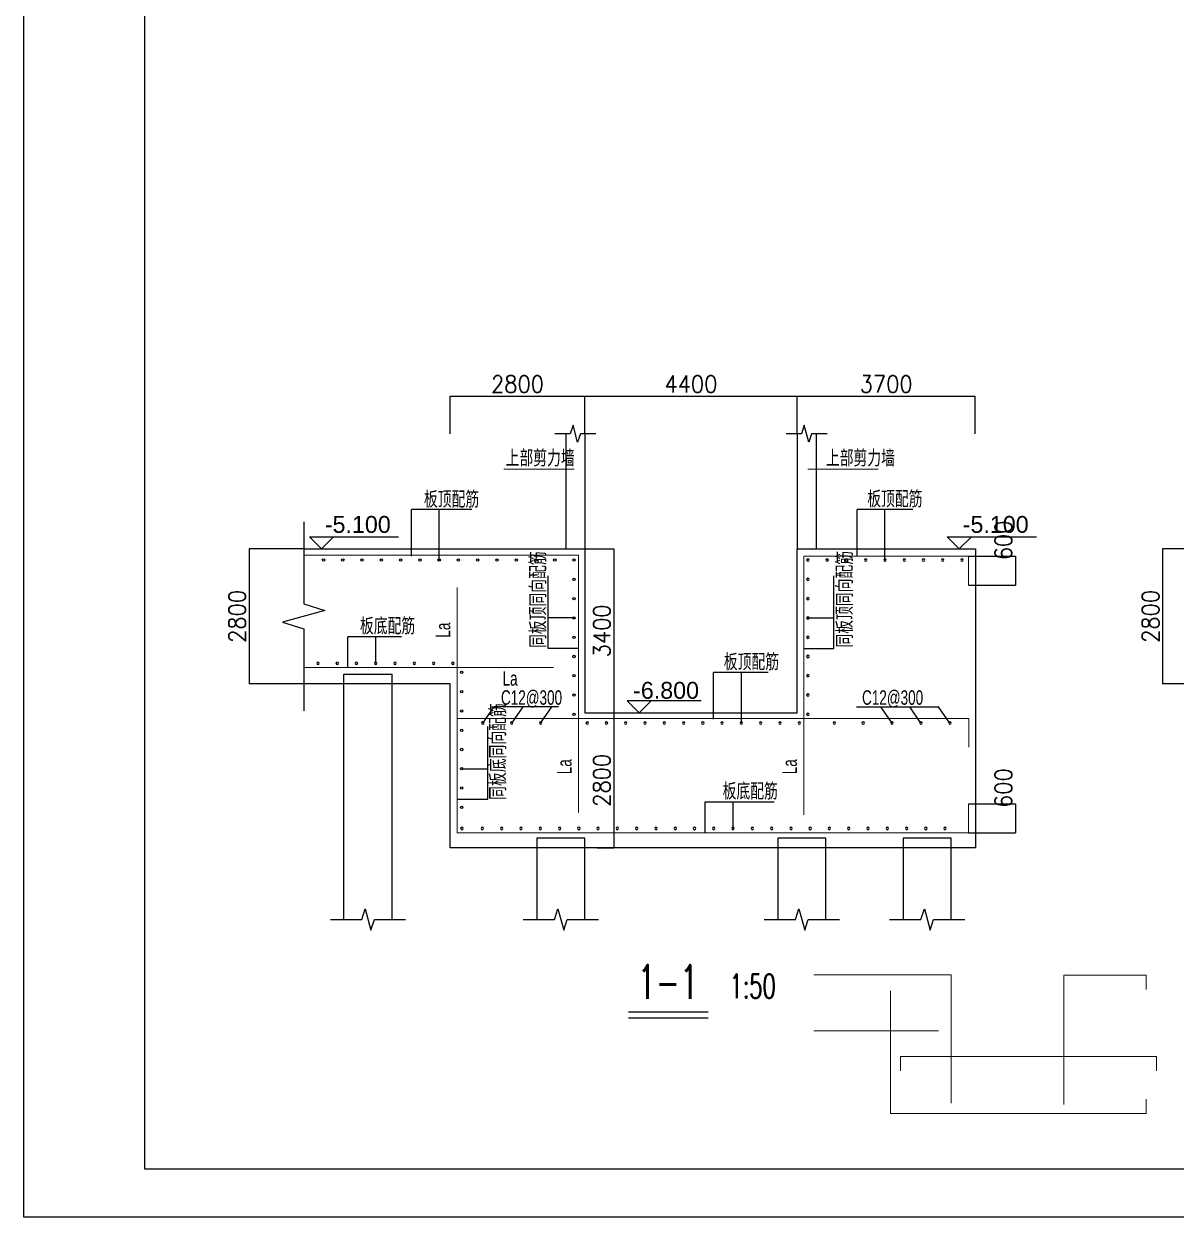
# Model space of a CAD drawing. Extents: x 628064 to 789462, y -248497 to 145317.
# Drawn here: x 657906 to 681817, y -248497 to -223741 of the extents above; entities that cross this region are included whole.
import ezdxf
from ezdxf.enums import TextEntityAlignment as Align

# ---------------------------------------------------------------- set-up
doc = ezdxf.new("R2010")
doc.units = 0
doc.header["$LTSCALE"] = 100
for name, color, linetype in [('1', 3, 'Continuous'), ('1508', 2, 'Continuous'), ('DIM', 3, 'Continuous'), ('HATCH', 254, 'Continuous'), ('THIN', 7, 'Continuous'), ('tk', 7, 'Continuous'), ('基础梁', 7, 'Continuous')]:
    doc.layers.add(name, color=color, linetype=linetype)
doc.layers.add('REIN', color=6, linetype='Continuous', lineweight=18)
doc.styles.get("Standard").update_dxf_attribs({"font": 'standard'})
doc.styles.add('tssd_label', font='tssd_label')
doc.styles.add('tssd_rein', font='tssd_rein')
doc.dimstyles.get("Standard").update_dxf_attribs({"dimtxt": 351, "dimasz": 0.18, "dimexe": 0.18, "dimexo": 0.0625, "dimgap": 0.09, "dimtad": 0, "dimtoh": 1, "dimdec": 0, "dimzin": 0, "dimdsep": 46, "dimcen": 0.09, "dimadec": 0, "dimazin": 0, "dimtfac": 1, "dimtdec": 4, "dimtofl": 0, "dimtmove": 0, "dimatfit": 3, "dimfxl": 250, "dimtolj": 1, "dimtzin": 0, "dimarcsym": 0})

# ---------------------------------------------------------------- blocks, each defined once
blk = doc.blocks.new('*D687')
at = {"layer": 'DIM', "color": 0, "linetype": 'ByBlock', "lineweight": -2}
for p, q in [((677510.0731379958, -234783.1211712078), (678481.6964118787, -234783.1211712078)), ((678481.5164118786, -234783.1211712078), (678481.5164118786, -235383.1211712078)), ((677510.0731379958, -235383.1211712078), (678481.6964118787, -235383.1211712078))]:
    blk.add_line(p, q, dxfattribs=at)
for points in [[(678481.5164118786, -234783.1211712078), (678481.546384374, -234783.3011712078), (678481.4864393832, -234783.3011712078)], [(678481.5164118786, -235383.1211712078), (678481.4864393832, -235382.9411712078), (678481.546384374, -235382.9411712078)]]:
    blk.add_solid(points, dxfattribs=at)
at = {"layer": 'DIM', "color": 0, "linetype": 'Continuous', "lineweight": -2, "insert": (678231.5164118784, -234457.3811712077), "char_height": 351, "width": 651.2999999999993, "attachment_point": 5, "rotation": 90}
blk.add_mtext('600', dxfattribs=at)
blk = doc.blocks.new('*D364')
at = {"layer": 'DIM', "color": 0, "linetype": 'ByBlock', "lineweight": -2}
for p, q in [((677510.0731379958, -239923.2470372743), (678481.6964118787, -239923.2470372743)), ((678481.5164118786, -239923.2470372743), (678481.5164118786, -240523.2470372742)), ((677510.0731379958, -240523.2470372742), (678481.6964118787, -240523.2470372742))]:
    blk.add_line(p, q, dxfattribs=at)
for points in [[(678481.5164118786, -239923.2470372743), (678481.546384374, -239923.4270372743), (678481.4864393832, -239923.4270372743)], [(678481.5164118786, -240523.2470372742), (678481.4864393832, -240523.0670372742), (678481.546384374, -240523.0670372742)]]:
    blk.add_solid(points, dxfattribs=at)
at = {"layer": 'DIM', "color": 0, "linetype": 'Continuous', "lineweight": -2, "insert": (678231.5164118784, -239597.5070372741), "char_height": 351, "width": 651.2999999999993, "attachment_point": 5, "rotation": 90}
blk.add_mtext('600', dxfattribs=at)
blk = doc.blocks.new('*D32')
at = {"layer": 'DIM', "color": 0, "linetype": 'ByBlock', "lineweight": -2}
for p, q in [((663712.4738096003, -234634.9016865774), (662581.3852628729, -234634.9016865774)), ((662581.565262873, -234634.9016865774), (662581.565262873, -237434.9016865774)), ((663712.4738096003, -237434.9016865774), (662581.3852628729, -237434.9016865774))]:
    blk.add_line(p, q, dxfattribs=at)
for points in [[(662581.565262873, -234634.9016865774), (662581.5952353684, -234635.0816865774), (662581.5352903776, -234635.0816865774)], [(662581.565262873, -237434.9016865774), (662581.5352903776, -237434.7216865774), (662581.5952353684, -237434.7216865774)]]:
    blk.add_solid(points, dxfattribs=at)
at = {"layer": 'DIM', "color": 0, "linetype": 'Continuous', "lineweight": -2, "insert": (662331.5652628732, -236034.9016865773), "char_height": 351, "width": 912.5999999999997, "attachment_point": 5, "rotation": 90}
blk.add_mtext('2800', dxfattribs=at)
blk = doc.blocks.new('*D466')
at = {"layer": 'DIM', "color": 0, "linetype": 'ByBlock', "lineweight": -2}
for p, q in [((669549.2841527327, -234634.9016865774), (670148.6742590397, -234634.9016865774)), ((670148.4942590396, -234634.9016865774), (670148.4942590396, -238034.9016865774)), ((669549.2841527327, -238034.9016865774), (670148.6742590397, -238034.9016865774))]:
    blk.add_line(p, q, dxfattribs=at)
for points in [[(670148.4942590396, -234634.9016865774), (670148.524231535, -234635.0816865774), (670148.4642865442, -234635.0816865774)], [(670148.4942590396, -238034.9016865774), (670148.4642865442, -238034.7216865774), (670148.524231535, -238034.7216865774)]]:
    blk.add_solid(points, dxfattribs=at)
at = {"layer": 'DIM', "color": 0, "linetype": 'Continuous', "lineweight": -2, "insert": (669898.4942590396, -236334.9016865773), "char_height": 351, "width": 918.4499999999996, "attachment_point": 5, "rotation": 90}
blk.add_mtext('3400', dxfattribs=at)
blk = doc.blocks.new('*D113')
at = {"layer": 'DIM', "color": 0, "linetype": 'ByBlock', "lineweight": -2}
for p, q in [((669799.2841527328, -238034.9016865774), (670148.6742590397, -238034.9016865774)), ((670148.4942590396, -238034.9016865774), (670148.4942590396, -240834.9016865774)), ((669799.2841527328, -240834.9016865774), (670148.6742590397, -240834.9016865774))]:
    blk.add_line(p, q, dxfattribs=at)
for points in [[(670148.4942590396, -238034.9016865774), (670148.524231535, -238035.0816865774), (670148.4642865442, -238035.0816865774)], [(670148.4942590396, -240834.9016865774), (670148.4642865442, -240834.7216865774), (670148.524231535, -240834.7216865774)]]:
    blk.add_solid(points, dxfattribs=at)
at = {"layer": 'DIM', "color": 0, "linetype": 'Continuous', "lineweight": -2, "insert": (669898.4942590396, -239434.9016865773), "char_height": 351, "width": 912.5999999999997, "attachment_point": 5, "rotation": 90}
blk.add_mtext('2800', dxfattribs=at)
blk = doc.blocks.new('*D536')
at = {"layer": 'DIM', "color": 0, "linetype": 'ByBlock', "lineweight": -2}
for p, q in [((666749.2342524233, -232244.8982679948), (666749.2342524233, -231463.6263928557)), ((666749.2342524233, -231463.8063928557), (669549.2216527327, -231463.8063928557)), ((669549.2216527327, -232244.8982679948), (669549.2216527327, -231463.6263928557))]:
    blk.add_line(p, q, dxfattribs=at)
for points in [[(666749.2342524233, -231463.8063928557), (666749.4142524233, -231463.7764203603), (666749.4142524233, -231463.8363653511)], [(669549.2216527327, -231463.8063928557), (669549.0416527326, -231463.8363653511), (669549.0416527326, -231463.7764203603)]]:
    blk.add_solid(points, dxfattribs=at)
at = {"layer": 'DIM', "color": 0, "linetype": 'Continuous', "lineweight": -2, "insert": (668149.2279525778, -231213.8063928556), "char_height": 351, "width": 912.5999999999997, "attachment_point": 5}
blk.add_mtext('2800', dxfattribs=at)
blk = doc.blocks.new('*D202')
at = {"layer": 'DIM', "color": 0, "linetype": 'ByBlock', "lineweight": -2}
for p, q in [((669549.2216527327, -232244.8982679948), (669549.2216527327, -231463.6263928557)), ((669549.2216527327, -231463.8063928557), (673949.2216527327, -231463.8063928557)), ((673949.2216527327, -232244.8982679948), (673949.2216527327, -231463.6263928557))]:
    blk.add_line(p, q, dxfattribs=at)
for points in [[(669549.2216527327, -231463.8063928557), (669549.4016527327, -231463.7764203603), (669549.4016527327, -231463.8363653511)], [(673949.2216527327, -231463.8063928557), (673949.0416527326, -231463.8363653511), (673949.0416527326, -231463.7764203603)]]:
    blk.add_solid(points, dxfattribs=at)
at = {"layer": 'DIM', "color": 0, "linetype": 'Continuous', "lineweight": -2, "insert": (671749.2216527327, -231213.8063928556), "char_height": 351, "width": 930.1499999999987, "attachment_point": 5}
blk.add_mtext('4400', dxfattribs=at)
blk = doc.blocks.new('*D639')
at = {"layer": 'DIM', "color": 0, "linetype": 'ByBlock', "lineweight": -2}
for p, q in [((673949.2216527327, -232244.8982679948), (673949.2216527327, -231463.6263928557)), ((673949.2216527327, -231463.8063928557), (677649.7039566837, -231463.8063928557)), ((677649.7039566837, -232244.8982679948), (677649.7039566837, -231463.6263928557))]:
    blk.add_line(p, q, dxfattribs=at)
for points in [[(673949.2216527327, -231463.8063928557), (673949.4016527327, -231463.7764203603), (673949.4016527327, -231463.8363653511)], [(677649.7039566837, -231463.8063928557), (677649.5239566837, -231463.8363653511), (677649.5239566837, -231463.7764203603)]]:
    blk.add_solid(points, dxfattribs=at)
at = {"layer": 'DIM', "color": 0, "linetype": 'Continuous', "lineweight": -2, "insert": (675799.4628047082, -231213.8063928556), "char_height": 351, "width": 912.5999999999997, "attachment_point": 5}
blk.add_mtext('3700', dxfattribs=at)
blk = doc.blocks.new('*D719')
at = {"layer": 'DIM', "color": 0, "linetype": 'ByBlock', "lineweight": -2}
for p, q in [((682666.6500401748, -234634.9016865774), (681535.5614934474, -234634.9016865774)), ((681535.7414934475, -234634.9016865774), (681535.7414934475, -237434.9016865774)), ((682666.6500401748, -237434.9016865774), (681535.5614934474, -237434.9016865774))]:
    blk.add_line(p, q, dxfattribs=at)
for points in [[(681535.7414934475, -234634.9016865774), (681535.7714659428, -234635.0816865774), (681535.711520952, -234635.0816865774)], [(681535.7414934475, -237434.9016865774), (681535.711520952, -237434.7216865774), (681535.7714659428, -237434.7216865774)]]:
    blk.add_solid(points, dxfattribs=at)
at = {"layer": 'DIM', "color": 0, "linetype": 'Continuous', "lineweight": -2, "insert": (681285.7414934475, -236034.9016865773), "char_height": 351, "width": 912.5999999999997, "attachment_point": 5, "rotation": 90}
blk.add_mtext('2800', dxfattribs=at)

msp = doc.modelspace()

# ---------------------------------------------------------------- hatches: boundary and pattern name
at = {"layer": 'HATCH'}
h = msp.add_hatch(dxfattribs=at)
h.set_pattern_fill('ANSI31', color=256, scale=100, style=0)
h.set_pattern_definition([])
h.paths.add_polyline_path([(665548.5564546002, -237434.9016865774), (665548.5564546002, -237234.9016865774), (664548.5564728121, -237234.9016865774), (664548.5564728121, -237434.9016865774)], flags=0)
h = msp.add_hatch(dxfattribs=at)
h.set_pattern_fill('ANSI31', color=256, scale=100, style=0)
h.set_pattern_definition([])
h.paths.add_polyline_path([(665548.5564546002, -237434.9016865774), (664548.5564728121, -237434.9016865774), (664548.5564728125, -242323.2640351853), (664918.5564637065, -242323.2640351853), (664988.5564637067, -242103.2640351854), (665108.5564637064, -242543.2640351853), (665178.5564637065, -242323.2640351853), (665548.5564546002, -242323.2640351853)], flags=0)
h = msp.add_hatch(dxfattribs=at)
h.set_pattern_fill('ANSI31', color=256, scale=100, style=0)
h.set_pattern_definition([])
h.paths.add_polyline_path([(668549.2217120898, -240834.9016865774), (669549.2216527327, -240834.9016865774), (669549.2216527327, -240634.9016865775), (668549.2217120901, -240634.9016865773)], flags=0)
h = msp.add_hatch(dxfattribs=at)
h.set_pattern_fill('ANSI31', color=256, scale=100, style=0)
h.set_pattern_definition([])
h.paths.add_polyline_path([(669549.2216527327, -240834.9016865774), (668549.2217120898, -240834.9016865773), (668549.2217120898, -242323.2640351853), (668919.2216824112, -242323.2640351853), (668989.2216824114, -242103.2640351854), (669109.2216824113, -242543.2640351854), (669179.2216824113, -242323.2640351854), (669549.2216527327, -242323.2640351854)], flags=0)
h = msp.add_hatch(dxfattribs=at)
h.set_pattern_fill('ANSI31', color=256, scale=100, style=0)
h.set_pattern_definition([])
h.paths.add_polyline_path([(673549.6835439967, -240834.9016865774), (674549.6834846392, -240834.9016865774), (674549.6834846392, -240634.9016865775), (673549.6835439967, -240634.9016865773)], flags=0)
h = msp.add_hatch(dxfattribs=at)
h.set_pattern_fill('ANSI31', color=256, scale=100, style=0)
h.set_pattern_definition([])
h.paths.add_polyline_path([(674549.6834846393, -240834.9016865774), (673549.6835439964, -240834.9016865774), (673549.6835439964, -242323.2640351854), (673919.683514318, -242323.2640351854), (673989.6835143181, -242103.2640351857), (674109.6835143178, -242543.2640351855), (674179.683514318, -242323.2640351854), (674549.6834846392, -242323.2640351854)], flags=0)
h = msp.add_hatch(dxfattribs=at)
h.set_pattern_fill('ANSI31', color=256, scale=100, style=0)
h.set_pattern_definition([])
h.paths.add_polyline_path([(676151.7039863623, -240834.9016865774), (677151.703927005, -240834.9016865774), (677151.703927005, -240634.9016865775), (676151.7039863623, -240634.9016865773)], flags=0)
h = msp.add_hatch(dxfattribs=at)
h.set_pattern_fill('ANSI31', color=256, scale=100, style=0)
h.set_pattern_definition([])
h.paths.add_polyline_path([(677151.703927005, -240834.9016865774), (676151.7039863623, -240834.9016865774), (676151.7039863623, -242323.2640351856), (676521.7039566834, -242323.2640351856), (676591.7039566835, -242103.2640351856), (676711.7039566834, -242543.2640351859), (676781.7039566836, -242323.2640351856), (677151.7039270048, -242323.2640351856)], flags=0)

# ---------------------------------------------------------------- linework, layer by layer
msp.add_line((670455.1843311889, -244361.3891392427), (672105.0607814454, -244361.3891392431))
msp.add_lwpolyline([(670455.1843311889, -244241.3891392427), (672105.0607814454, -244241.3891392427)])
at = {"layer": '1'}
for points in [[(664149.0367812257, -234866.4508613648, -0.9999999999999999), (664099.0367812257, -234866.4508613648, -0.9999999999999999)], [(664549.0367812257, -234866.4508613648, -0.9999999999999999), (664499.0367812257, -234866.4508613648, -0.9999999999999999)], [(664949.0367812257, -234866.4508613648, -0.9999999999999999), (664899.0367812257, -234866.4508613648, -0.9999999999999999)], [(665349.0367812257, -234866.4508613648, -0.9999999999999999), (665299.0367812257, -234866.4508613648, -0.9999999999999999)], [(665749.0367812257, -234866.4508613648, -0.9999999999999999), (665699.0367812257, -234866.4508613648, -0.9999999999999999)], [(666149.0367812257, -234866.4508613648, -0.9999999999999999), (666099.0367812257, -234866.4508613648, -0.9999999999999999)], [(666549.0367812258, -234866.4508613648, -0.9999999999999999), (666499.0367812258, -234866.4508613648, -0.9999999999999999)], [(666949.0367812257, -234866.4508613648, -0.9999999999999999), (666899.0367812257, -234866.4508613648, -0.9999999999999999)], [(667349.0367812258, -234866.4508613648, -0.9999999999999999), (667299.0367812258, -234866.4508613648, -0.9999999999999999)], [(667749.0367812257, -234866.4508613648, -0.9999999999999999), (667699.0367812257, -234866.4508613648, -0.9999999999999999)], [(668149.0367812258, -234866.4508613648, -0.9999999999999999), (668099.0367812258, -234866.4508613648, -0.9999999999999999)], [(668549.0367812256, -234866.4508613648, -0.9999999999999999), (668499.0367812256, -234866.4508613648, -0.9999999999999999)], [(668949.0367812258, -234866.4508613648, -0.9999999999999999), (668899.0367812258, -234866.4508613648, -0.9999999999999999)], [(669349.0367812258, -234866.4508613648, -0.9999999999999999), (669299.0367812258, -234866.4508613648, -0.9999999999999999)], [(674149.4065242396, -234866.4508613648, 0.9999999999999999), (674199.4065242398, -234866.4508613648, 0.9999999999999999)], [(674549.4065242396, -234866.4508613648, 0.9999999999999999), (674599.4065242396, -234866.4508613648, 0.9999999999999999)], [(674949.4065242398, -234866.4508613648, 0.9999999999999999), (674999.4065242398, -234866.4508613648, 0.9999999999999999)], [(675349.4065242396, -234866.4508613648, 0.9999999999999999), (675399.4065242396, -234866.4508613648, 0.9999999999999999)], [(675749.4065242397, -234866.4508613648, 0.9999999999999999), (675799.4065242397, -234866.4508613648, 0.9999999999999999)], [(676149.4065242397, -234866.4508613648, 0.9999999999999999), (676199.4065242397, -234866.4508613648, 0.9999999999999999)], [(676549.4065242397, -234866.4508613648, 0.9999999999999999), (676599.4065242397, -234866.4508613648, 0.9999999999999999)], [(676949.4065242397, -234866.4508613648, 0.9999999999999999), (676999.4065242397, -234866.4508613648, 0.9999999999999999)], [(677349.4065242397, -234866.4508613648, 0.9999999999999999), (677399.4065242397, -234866.4508613648, 0.9999999999999999)], [(669349.0367812258, -235266.4508613648, -0.9999999999999999), (669299.0367812258, -235266.4508613648, -0.9999999999999999)], [(674149.4065242396, -235266.4508613648, 0.9999999999999999), (674199.4065242398, -235266.4508613648, 0.9999999999999999)], [(669349.0367812258, -235666.4508613648, -0.9999999999999999), (669299.0367812258, -235666.4508613648, -0.9999999999999999)], [(674149.4065242396, -235666.4508613648, 0.9999999999999999), (674199.4065242398, -235666.4508613648, 0.9999999999999999)], [(669349.0367812258, -236066.4508613648, -0.9999999999999999), (669299.0367812258, -236066.4508613648, -0.9999999999999999)], [(674149.4065242396, -236066.4508613648, 0.9999999999999999), (674199.4065242398, -236066.4508613648, 0.9999999999999999)], [(669349.0367812258, -236466.4508613648, -0.9999999999999999), (669299.0367812258, -236466.4508613648, -0.9999999999999999)], [(674149.4065242396, -236466.4508613648, 0.9999999999999999), (674199.4065242398, -236466.4508613648, 0.9999999999999999)], [(669349.0367812258, -236866.4508613648, -0.9999999999999999), (669299.0367812258, -236866.4508613648, -0.9999999999999999)], [(674149.4065242396, -236866.4508613648, 0.9999999999999999), (674199.4065242398, -236866.4508613648, 0.9999999999999999)], [(664007.7946527957, -236981.5589864511, 0.9999999999999999), (664007.7946527957, -237031.558986451, 0.9999999999999999)], [(664407.7946527957, -236981.5589864511, 0.9999999999999999), (664407.7946527957, -237031.558986451, 0.9999999999999999)], [(664807.7946527955, -236981.5589864511, 0.9999999999999999), (664807.7946527955, -237031.558986451, 0.9999999999999999)], [(665207.7946527957, -236981.5589864511, 0.9999999999999999), (665207.7946527957, -237031.558986451, 0.9999999999999999)], [(665607.7946527955, -236981.5589864511, 0.9999999999999999), (665607.7946527955, -237031.558986451, 0.9999999999999999)], [(666007.7946527955, -236981.5589864511, 0.9999999999999999), (666007.7946527955, -237031.558986451, 0.9999999999999999)], [(666407.7946527955, -236981.5589864511, 0.9999999999999999), (666407.7946527955, -237031.558986451, 0.9999999999999999)], [(666807.7946527955, -236981.5589864511, 0.9999999999999999), (666807.7946527955, -237031.558986451, 0.9999999999999999)], [(667018.2497826073, -237195.5953390453, -0.9999999999999999), (666968.2497826073, -237195.5953390453, -0.9999999999999999)], [(669349.0367812258, -237266.4508613648, -0.9999999999999999), (669299.0367812258, -237266.4508613648, -0.9999999999999999)], [(674149.4065242396, -237266.4508613648, 0.9999999999999999), (674199.4065242398, -237266.4508613648, 0.9999999999999999)], [(667018.2497826073, -237595.5953390453, -0.9999999999999999), (666968.2497826073, -237595.5953390453, -0.9999999999999999)], [(669349.0367812258, -237666.4508613648, -0.9999999999999999), (669299.0367812258, -237666.4508613648, -0.9999999999999999)], [(674149.4065242396, -237666.4508613648, 0.9999999999999999), (674199.4065242398, -237666.4508613648, 0.9999999999999999)], [(667018.2497826073, -237995.5953390453, -0.9999999999999999), (666968.2497826073, -237995.5953390453, -0.9999999999999999)], [(669349.0367812258, -238066.4508613648, -0.9999999999999999), (669299.0367812258, -238066.4508613648, -0.9999999999999999)], [(674149.4065242396, -238066.4508613648, 0.9999999999999999), (674199.4065242398, -238066.4508613648, 0.9999999999999999)], [(667018.2497826073, -238395.5953390453, -0.9999999999999999), (666968.2497826073, -238395.5953390453, -0.9999999999999999)], [(667429.9265230262, -238221.2957155847, 0.9999999999999999), (667429.9265230262, -238271.2957155847, 0.9999999999999999)], [(668029.9265230262, -238221.2957155847, 0.9999999999999999), (668029.9265230262, -238271.2957155847, 0.9999999999999999)], [(668629.9265230262, -238221.2957155847, 0.9999999999999999), (668629.9265230262, -238271.2957155847, 0.9999999999999999)], [(669595.4533794733, -238221.2957155847, 0.9999999999999999), (669595.4533794733, -238271.2957155847, 0.9999999999999999)], [(669995.4533794734, -238221.2957155847, 0.9999999999999999), (669995.4533794734, -238271.2957155847, 0.9999999999999999)], [(670395.4533794733, -238221.2957155847, 0.9999999999999999), (670395.4533794733, -238271.2957155847, 0.9999999999999999)], [(670795.4533794733, -238221.2957155847, 0.9999999999999999), (670795.4533794733, -238271.2957155847, 0.9999999999999999)], [(671195.4533794733, -238221.2957155847, 0.9999999999999999), (671195.4533794733, -238271.2957155847, 0.9999999999999999)], [(671595.4533794733, -238221.2957155847, 0.9999999999999999), (671595.4533794733, -238271.2957155847, 0.9999999999999999)], [(671995.4533794733, -238221.2957155847, 0.9999999999999999), (671995.4533794733, -238271.2957155847, 0.9999999999999999)], [(672395.4533794733, -238221.2957155847, 0.9999999999999999), (672395.4533794733, -238271.2957155847, 0.9999999999999999)], [(672795.4533794734, -238221.2957155847, 0.9999999999999999), (672795.4533794734, -238271.2957155847, 0.9999999999999999)], [(673195.4533794733, -238221.2957155847, 0.9999999999999999), (673195.4533794733, -238271.2957155847, 0.9999999999999999)], [(673595.4533794734, -238221.2957155847, 0.9999999999999999), (673595.4533794734, -238271.2957155847, 0.9999999999999999)], [(673995.4533794733, -238221.2957155847, 0.9999999999999999), (673995.4533794733, -238271.2957155847, 0.9999999999999999)], [(674721.8039503248, -238221.2957155847, 0.9999999999999999), (674721.8039503248, -238271.2957155847, 0.9999999999999999)], [(675321.8039503249, -238221.2957155847, 0.9999999999999999), (675321.8039503249, -238271.2957155847, 0.9999999999999999)], [(675921.8039503249, -238221.2957155847, 0.9999999999999999), (675921.8039503249, -238271.2957155847, 0.9999999999999999)], [(676521.8039503247, -238221.2957155847, 0.9999999999999999), (676521.8039503247, -238271.2957155847, 0.9999999999999999)], [(677121.8039503247, -238221.2957155847, 0.9999999999999999), (677121.8039503247, -238271.2957155847, 0.9999999999999999)], [(667018.2497826073, -238795.5953390453, -0.9999999999999999), (666968.2497826073, -238795.5953390453, -0.9999999999999999)], [(667018.2497826073, -239195.5953390453, -0.9999999999999999), (666968.2497826073, -239195.5953390453, -0.9999999999999999)], [(667018.2497826073, -239595.5953390453, -0.9999999999999999), (666968.2497826073, -239595.5953390453, -0.9999999999999999)], [(667018.2497826073, -239995.5953390453, -0.9999999999999999), (666968.2497826073, -239995.5953390453, -0.9999999999999999)], [(666994.7950404095, -240409.0869750516, 0.9999999999999999), (666994.7950404095, -240459.0869750516, 0.9999999999999999)], [(667422.2151797578, -240409.0869750516, 0.9999999999999999), (667422.2151797578, -240459.0869750516, 0.9999999999999999)], [(667822.2151797578, -240409.0869750516, 0.9999999999999999), (667822.2151797578, -240459.0869750516, 0.9999999999999999)], [(668222.2151797578, -240409.0869750516, 0.9999999999999999), (668222.2151797578, -240459.0869750516, 0.9999999999999999)], [(668622.2151797578, -240409.0869750516, 0.9999999999999999), (668622.2151797578, -240459.0869750516, 0.9999999999999999)], [(669022.2151797579, -240409.0869750516, 0.9999999999999999), (669022.2151797579, -240459.0869750516, 0.9999999999999999)], [(669422.2151797578, -240409.0869750516, 0.9999999999999999), (669422.2151797578, -240459.0869750516, 0.9999999999999999)], [(669822.2151797579, -240409.0869750516, 0.9999999999999999), (669822.2151797579, -240459.0869750516, 0.9999999999999999)], [(670222.2151797577, -240409.0869750516, 0.9999999999999999), (670222.2151797577, -240459.0869750516, 0.9999999999999999)], [(670622.2151797579, -240409.0869750516, 0.9999999999999999), (670622.2151797579, -240459.0869750516, 0.9999999999999999)], [(671022.2151797577, -240409.0869750516, 0.9999999999999999), (671022.2151797577, -240459.0869750516, 0.9999999999999999)], [(671422.2151797578, -240409.0869750516, 0.9999999999999999), (671422.2151797578, -240459.0869750516, 0.9999999999999999)], [(671822.2151797577, -240409.0869750516, 0.9999999999999999), (671822.2151797577, -240459.0869750516, 0.9999999999999999)], [(672222.2151797578, -240409.0869750516, 0.9999999999999999), (672222.2151797578, -240459.0869750516, 0.9999999999999999)], [(672622.2151797578, -240409.0869750516, 0.9999999999999999), (672622.2151797578, -240459.0869750516, 0.9999999999999999)], [(673022.2151797578, -240409.0869750516, 0.9999999999999999), (673022.2151797578, -240459.0869750516, 0.9999999999999999)], [(673422.2151797578, -240409.0869750516, 0.9999999999999999), (673422.2151797578, -240459.0869750516, 0.9999999999999999)], [(673822.2151797578, -240409.0869750516, 0.9999999999999999), (673822.2151797578, -240459.0869750516, 0.9999999999999999)], [(674222.2151797578, -240409.0869750516, 0.9999999999999999), (674222.2151797578, -240459.0869750516, 0.9999999999999999)], [(674622.2151797578, -240409.0869750516, 0.9999999999999999), (674622.2151797578, -240459.0869750516, 0.9999999999999999)], [(675022.2151797578, -240409.0869750516, 0.9999999999999999), (675022.2151797578, -240459.0869750516, 0.9999999999999999)], [(675422.2151797579, -240409.0869750516, 0.9999999999999999), (675422.2151797579, -240459.0869750516, 0.9999999999999999)], [(675822.2151797578, -240409.0869750516, 0.9999999999999999), (675822.2151797578, -240459.0869750516, 0.9999999999999999)], [(676222.2151797579, -240409.0869750516, 0.9999999999999999), (676222.2151797579, -240459.0869750516, 0.9999999999999999)], [(676622.2151797578, -240409.0869750516, 0.9999999999999999), (676622.2151797578, -240459.0869750516, 0.9999999999999999)], [(677022.2151797579, -240409.0869750516, 0.9999999999999999), (677022.2151797579, -240459.0869750516, 0.9999999999999999)]]:
    msp.add_lwpolyline(points, format="xyb", close=True, dxfattribs=at)
at = {"layer": '1508', "color": 7}
for p, q in [((669149.2303655181, -232244.9607679948), (669149.2303655181, -234634.9016865774)), ((669549.2216527327, -232244.9607679948), (669549.2216527327, -234634.9016865774)), ((673949.2216527328, -232244.9607679948), (673949.2216527328, -234634.9016865774)), ((674349.2129399474, -232244.9607679948), (674349.2129399474, -234634.9016865774)), ((663712.5363096003, -234074.9016865774), (663712.5363096003, -235774.9016865774)), ((664152.5363096002, -235914.9016865774), (663272.5363096003, -236154.9016865774)), ((663712.5363096003, -235774.9016865774), (664152.5363096002, -235914.9016865774)), ((663272.5363096003, -236154.9016865774), (663712.5363096003, -236294.9016865774)), ((663712.5363096003, -236294.9016865774), (663712.5363096003, -237994.9016865774)), ((664548.5564728125, -242323.2640351853), (664548.5564728121, -237234.9016865774)), ((664548.5564728121, -237234.9016865774), (665548.5564546002, -237234.9016865774)), ((665548.5564546002, -242323.2640351853), (665548.5564546002, -237234.9016865774)), ((668549.2217120901, -240634.9016865773), (668549.2217120898, -242323.2640351853)), ((669549.2216527327, -240634.9016865775), (668549.2217120901, -240634.9016865773)), ((669549.2216527327, -242323.2640351853), (669549.2216527327, -240634.9016865775)), ((673549.6835439967, -240634.9016865773), (673549.6835439967, -242323.2640351853)), ((674549.6834846392, -240634.9016865775), (673549.6835439967, -240634.9016865773)), ((674549.6834846392, -242323.2640351854), (674549.6834846392, -240634.9016865775)), ((676151.7039863623, -240634.9016865773), (676151.7039863623, -242323.2640351853)), ((677151.703927005, -240634.9016865775), (676151.7039863623, -240634.9016865773)), ((677151.703927005, -242323.2640351856), (677151.703927005, -240634.9016865775))]:
    msp.add_line(p, q, dxfattribs=at)
for points in [[(669773.2167735725, -232244.9607679949), (669453.2237438007, -232244.9607679948), (669397.2249635907, -232420.9569343692), (669301.2270546592, -232068.9646016203), (669245.2282744492, -232244.9607679947), (668925.2352446775, -232244.9607679947)], [(674573.2080607878, -232244.9607679949), (674253.2150310158, -232244.9607679948), (674197.2162508059, -232420.9569343692), (674101.2183418743, -232068.9646016203), (674045.2195616644, -232244.9607679947), (673725.2265318925, -232244.9607679947)], [(663712.5363096003, -234634.9016865774), (669549.2216527327, -234634.9016865774), (669549.2216527327, -238034.9016865774), (673949.2216527327, -238034.9016865774), (673949.2216527327, -234634.9016865774), (677651.7039566837, -234634.9016865774), (677651.7039566837, -240834.9016865774), (666749.2342524233, -240834.9016865774), (666749.2342524233, -237434.9016865774), (663712.5363096003, -237434.9016865774)], [(664268.5564728127, -242323.2640351853), (664918.5564637065, -242323.2640351853), (664988.5564637064, -242103.2640351853), (665108.5564637064, -242543.2640351853), (665178.5564637065, -242323.2640351853), (665828.5564546002, -242323.2640351853)], [(668269.2217120901, -242323.2640351853), (668919.2216824112, -242323.2640351853), (668989.2216824112, -242103.2640351854), (669109.2216824113, -242543.2640351854), (669179.2216824113, -242323.2640351853), (669829.2216527327, -242323.2640351853)], [(673269.6835439965, -242323.2640351854), (673919.6835143178, -242323.2640351854), (673989.6835143178, -242103.2640351854), (674109.6835143178, -242543.2640351854), (674179.6835143178, -242323.2640351854), (674829.6834846392, -242323.2640351854)], [(675871.7039863622, -242323.2640351856), (676521.7039566834, -242323.2640351856), (676591.7039566835, -242103.2640351856), (676711.7039566835, -242543.2640351856), (676781.7039566836, -242323.2640351856), (677431.703927005, -242323.2640351856)]]:
    msp.add_lwpolyline(points, dxfattribs=at)
at = {"layer": 'REIN'}
for p, q in [((667865.9780387945, -232979.3874603919), (669327.6108575389, -232979.3874603919)), ((675632.465266671, -232979.3874603919), (674170.8324479265, -232979.3874603919))]:
    msp.add_line(p, q, dxfattribs=at)
for points in [[(663712.5363096003, -234761.3913109177), (669413.8926709659, -234761.3913109177), (669413.8926709659, -240099.8134054824)], [(674089.5688874873, -240149.7922333139), (674089.5688874873, -234783.1211712078), (677510.0106379958, -234783.1211712078), (677510.0106379958, -235383.1211712078)], [(666894.6187782873, -235434.9016865774), (666894.6187782873, -240523.2470372742), (677510.0106379958, -240523.2470372742), (677510.0106379958, -239923.2470372743)], [(663712.5363096003, -237096.5438723983), (668894.6187782874, -237096.5438723983)], [(666894.6187782873, -238749.7922333138), (666894.6187782873, -238149.7922333138), (677517.9344793034, -238149.7922333138), (677517.9344793034, -238749.7922333138)], [(674297.7326504207, -243467.2002071093), (677148.4108311035, -243467.2002071093), (677148.4108311035, -246136.4112543916)], [(679486.2489393643, -246161.4006683074), (679486.2489393643, -243478.0651372543), (681196.4698146185, -243478.0651372543), (681196.4698146185, -243778.0651372543)], [(675888.7738847644, -243803.9553949391), (675888.7738847644, -246348.1280702876), (681196.4698146185, -246348.1280702876), (681196.4698146185, -246048.1280702876)], [(674297.7326504207, -244634.7764878496), (676888.7738847642, -244634.7764878496)], [(676094.8974973562, -245461.4006683074), (676094.8974973562, -245161.4006683074), (681406.5553478639, -245161.4006683074), (681406.5553478639, -245461.4006683074)]]:
    msp.add_lwpolyline(points, dxfattribs=at)
at = {"layer": 'THIN'}
for p, q in [((670673.6296430406, -238034.9016865774), (670423.6296430406, -237784.9016865774)), ((671958.7590077053, -237784.9016865774), (670423.6296430406, -237784.9016865774)), ((670923.6296430406, -237784.9016865774), (670673.6296430406, -238034.9016865774))]:
    msp.add_line(p, q, dxfattribs=at)
for points in [[(664329.7838648154, -234384.9016865774), (664079.7838648154, -234634.9016865774), (663829.7838648154, -234384.9016865774), (665679.7838648154, -234384.9016865774)], [(677566.8940442504, -234384.9016865774), (677316.8940442504, -234634.9016865774), (677066.8940442504, -234384.9016865774), (678916.8940442504, -234384.9016865774)]]:
    msp.add_lwpolyline(points, dxfattribs=at)
at = {"layer": 'tk', "color": 5}
msp.add_lwpolyline([(657905.8456291882, -248497.3807955518), (657905.8456291882, -189097.3807955517), (742005.8456291882, -189097.3807955517), (742005.8456291882, -248497.3807955518)], close=True, dxfattribs=at)
at = {"layer": 'tk'}
msp.add_lwpolyline([(660405.8456291882, -247497.3807955517), (741005.8456291881, -247497.3807955517), (741005.8456291881, -190097.3807955517), (660405.8456291882, -190097.3807955517)], close=True, dxfattribs=at)
at = {"layer": '基础梁'}
for p, q in [((667198.3468667514, -233816.4508613648), (665947.6179393478, -233816.4508613647)), ((665947.6179393478, -234783.1211712078), (665947.6179393478, -233816.4508613647)), ((666524.0367812256, -234866.4508613648), (666524.0367812256, -233816.4508613648)), ((676349.7097026935, -233816.4508613648), (675197.9876823615, -233816.4508613647)), ((675197.9876823615, -234783.1211712078), (675197.9876823615, -233816.4508613647)), ((675774.4065242397, -234866.4508613648), (675774.4065242397, -233816.4508613648)), ((668786.7385139659, -236697.0515218381), (668786.7385139659, -235190.4933856588)), ((674711.7047914997, -236697.0515218381), (674711.7047914997, -235190.4933856588)), ((669324.0367812257, -236066.4508613648), (668786.7385139659, -236066.4508613648)), ((674174.4065242397, -236066.4508613648), (674711.7047914997, -236066.4508613648)), ((665743.2869735669, -236456.6669865328), (664631.3758109174, -236456.6669865328)), ((664631.3758109174, -237096.5438723983), (664631.3758109174, -236456.6669865328)), ((665207.7946527957, -237006.5589864511), (665207.7946527957, -236456.6669865328)), ((669408.8744179781, -236697.0515218381), (668786.7385139659, -236697.0515218381)), ((674089.5688874873, -236697.0515218381), (674711.7047914997, -236697.0515218381)), ((673350.3863839126, -237196.2957155847), (672219.0345375951, -237196.2957155847)), ((672219.0345375951, -238162.9660254277), (672219.0345375951, -237196.2957155847)), ((672795.4533794734, -238246.2957155847), (672795.4533794734, -237196.2957155847)), ((667429.9265230262, -238246.2957155847), (667663.9316191509, -237913.1889323238)), ((669001.5144712607, -237913.1889323238), (667663.9316191509, -237913.1889323238)), ((668029.9265230262, -238246.2957155847), (668263.9316191509, -237913.1889323238)), ((668629.9265230262, -238246.2957155847), (668863.9316191509, -237913.1889323238)), ((675182.0222165704, -237913.1889323238), (676887.7988542, -237913.1889323238)), ((675921.8039503249, -238246.2957155847), (675687.7988542, -237913.1889323238)), ((676521.8039503247, -238246.2957155847), (676287.7988542, -237913.1889323238)), ((677121.8039503247, -238246.2957155847), (676887.7988542, -237913.1889323238)), ((667530.5480498673, -239826.1959995187), (667530.5480498673, -238319.6378633393)), ((666993.2497826073, -239195.5953390453), (667530.5480498673, -239195.5953390453)), ((666908.4121458549, -239826.1959995187), (667530.5480498673, -239826.1959995187)), ((672045.7963378795, -239884.1949751333), (673474.2544555195, -239884.1949751334)), ((672045.7963378795, -240524.0718609987), (672045.7963378795, -239884.1949751333)), ((672622.2151797578, -240434.0869750516), (672622.2151797578, -239884.1949751334))]:
    msp.add_line(p, q, dxfattribs=at)

# ---------------------------------------------------------------- texts
at = {"width": 0.7}
for s, height, p in [('1-1', 700, (670639.1894886628, -243967.6826514182)), ('1:50', 500, (672550.2813026743, -243954.234240926))]:
    msp.add_text(s, height=height, dxfattribs=at).set_placement(p)
at = {"layer": 'REIN', "style": 'tssd_label', "width": 0.7}
for s, height, p in [('上部剪力墙', 300.0000000000001, (667903.6271094659, -232891.8323905735)), ('上部剪力墙', 300, (674549.7768259209, -232891.8323905735)), ('板顶配筋', 300, (666207.9099074616, -233746.4511665406)), ('板顶配筋', 300, (675407.3010356433, -233739.1744274376)), ('板底配筋', 300, (664880.6156301337, -236375.3708399998)), ('板顶配筋', 300, (672431.3490811005, -237119.0560779171)), ('La', 300, (667838.372878022, -237471.1331947811)), ('C12@300', 300, (667806.1089597107, -237867.5818225134)), ('C12@300', 300, (675298.7227685784, -237867.5818225134)), ('板底配筋', 300, (672406.0524493927, -239801.9030995136))]:
    msp.add_text(s, height=height, dxfattribs=at).set_placement(p)
for s, p in [('同板顶同向配筋', (668716.6316342537, -236689.4077216882)), ('同板顶同向配筋', (675078.4790834058, -236681.2043858654)), ('La', (666752.1491494596, -236474.8786208979)), ('同板底同向配筋', (667883.1927012054, -239840.6489108004)), ('La', (669271.423042138, -239309.5251138054)), ('La', (673947.0992586595, -239309.5251138054))]:
    msp.add_text(s, height=300, rotation=90, dxfattribs=at).set_placement(p)
at = {"layer": 'THIN', "style": 'tssd_rein', "width": 0.7}
for s, height, p, p2 in [('-5.100', 350.268519959074, (664150.9689644319, -234300.9020527883), (665518.9621284943, -234300.9020527883)), ('-5.100', 350.2685199591336, (677388.0791438668, -234300.9020527883), (678756.0723079294, -234300.9020527883)), ('-6.800', 350.2685199591336, (670548.01943949, -237743.506546258), (671916.0126035527, -237743.506546258))]:
    msp.add_text(s, height=height, dxfattribs=at).set_placement(p, p2, align=Align.ALIGNED)

# ---------------------------------------------------------------- dimensions: what is measured, and where the dimension line sits
at = {"layer": 'DIM'}
for base, p1, p2, picture, middle in [((669549.2216527327, -231463.8063928557), (666749.2342524233, -232244.9607679948), (669549.2216527327, -232244.9607679948), '*D536', (668149.2279525778, -231213.8063928556)), ((673949.2216527327, -231463.8063928557), (669549.2216527327, -232244.9607679948), (673949.2216527327, -232244.9607679948), '*D202', (671749.2216527327, -231213.8063928556)), ((677649.7039566837, -231463.8063928557), (673949.2216527327, -232244.9607679948), (677649.7039566837, -232244.9607679948), '*D639', (675799.4628047082, -231213.8063928556))]:
    dim = msp.add_linear_dim(base=base, p1=p1, p2=p2, dimstyle='Standard', dxfattribs=at)
    dim.commit()
    dim.dimension.update_dxf_attribs({"geometry": picture, "text_midpoint": middle})
for base, p1, p2, picture, middle in [((678481.5164118786, -235383.1211712078), (677510.0106379958, -234783.1211712078), (677510.0106379958, -235383.1211712078), '*D687', (678231.5164118784, -235083.1211712077)), ((662581.565262873, -237434.9016865774), (663712.5363096003, -234634.9016865774), (663712.5363096003, -237434.9016865774), '*D32', (662331.5652628732, -236034.9016865773)), ((670148.4942590396, -238034.9016865774), (669549.2216527327, -234634.9016865774), (669549.2216527327, -238034.9016865774), '*D466', (669898.4942590396, -236334.9016865773)), ((681535.7414934475, -237434.9016865774), (682666.7125401748, -234634.9016865774), (682666.7125401748, -237434.9016865774), '*D719', (681285.7414934475, -236034.9016865773)), ((670148.4942590396, -240834.9016865774), (669799.2216527328, -238034.9016865774), (669799.2216527328, -240834.9016865774), '*D113', (669898.4942590396, -239434.9016865773)), ((678481.5164118786, -240523.2470372742), (677510.0106379958, -239923.2470372743), (677510.0106379958, -240523.2470372742), '*D364', (678231.5164118784, -240223.2470372741))]:
    dim = msp.add_linear_dim(base=base, p1=p1, p2=p2, angle=90, dimstyle='Standard', dxfattribs=at)
    dim.commit()
    dim.dimension.update_dxf_attribs({"geometry": picture, "text_midpoint": middle})

doc.saveas('drawing.dxf')
